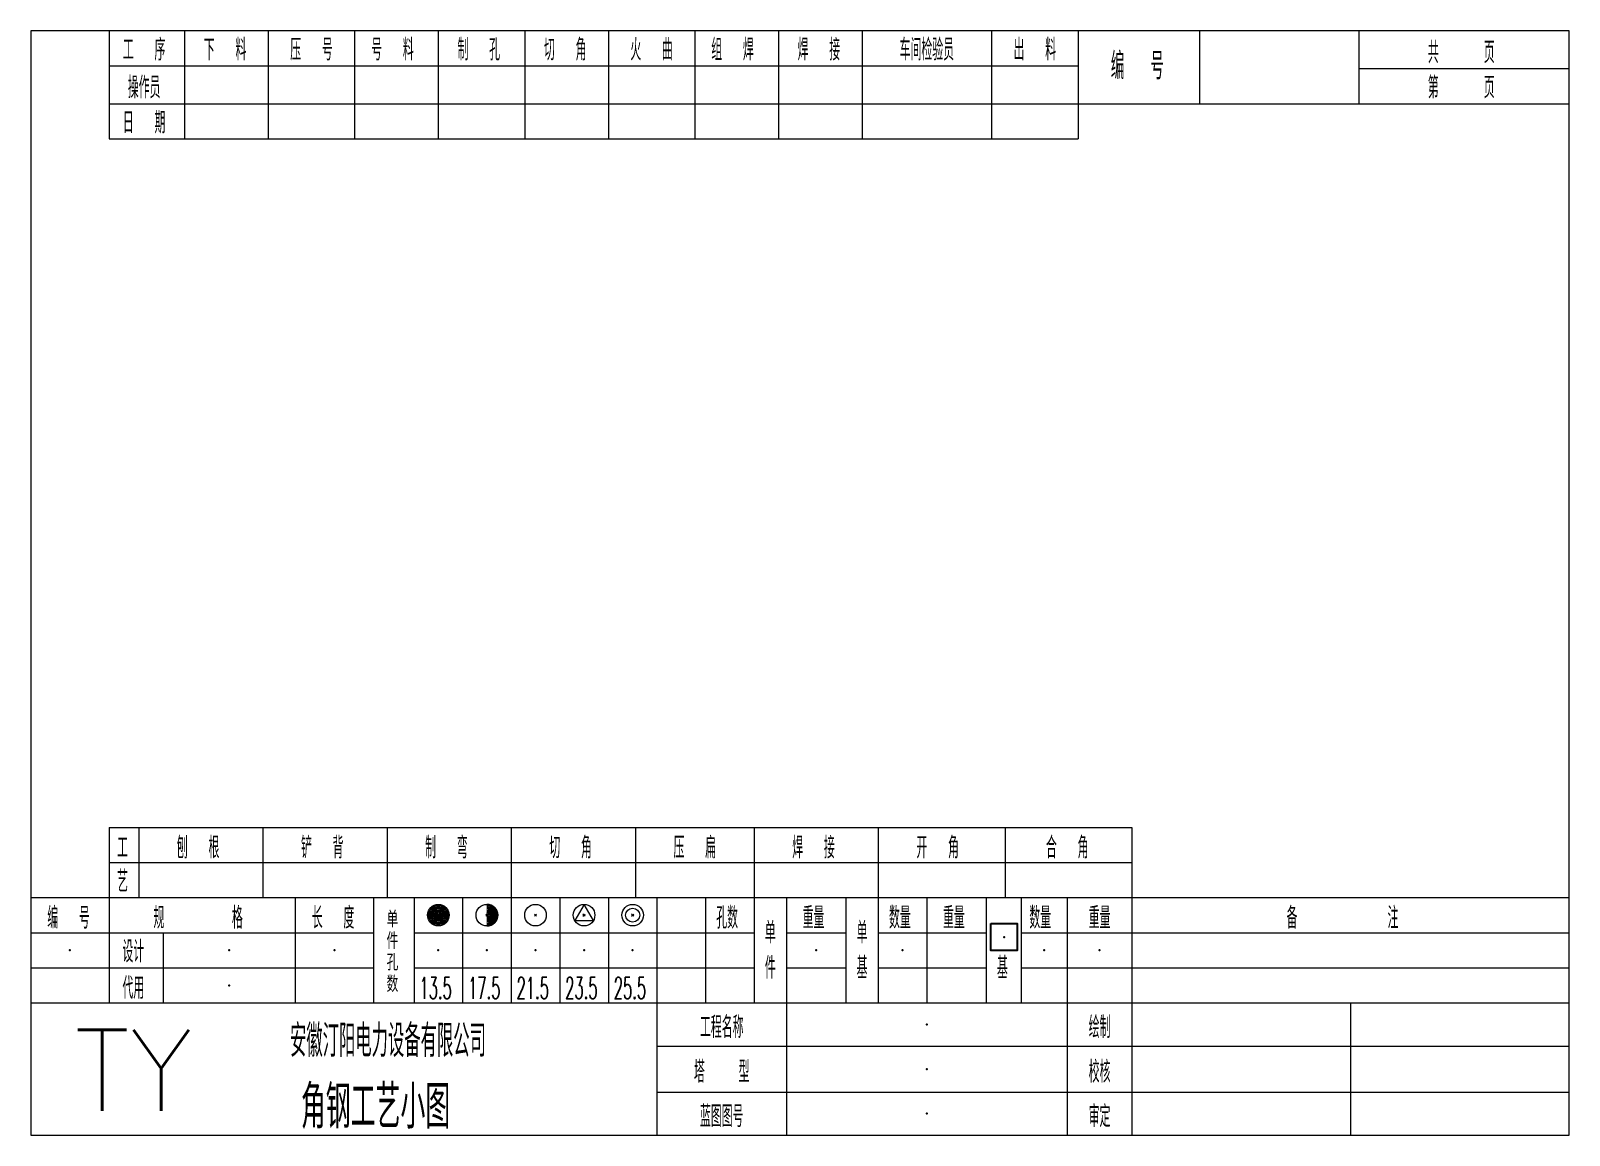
# Model space of a CAD drawing. Header units: millimetres. Extents: x 0 to 285, y 0 to 205.
import ezdxf
from ezdxf.enums import TextEntityAlignment as Align

# ---------------------------------------------------------------- set-up
doc = ezdxf.new("R2010")
doc.units = ezdxf.units.MM
doc.header["$LTSCALE"] = 20
doc.layers.add('4', color=7, linetype='Continuous', lineweight=25)
doc.styles.get("Standard").update_dxf_attribs({"font": 'simplex', "width": 0.7, "bigfont": 'gbhzfs.shx'})

msp = doc.modelspace()

# ---------------------------------------------------------------- linework, layer by layer
msp.add_lwpolyline([(177.84, 39.19), (182.75, 39.19), (182.75, 34.22), (177.84, 34.22)], close=True)
for p in [(7.25, 34.25), (36.75, 34.25), (56.25, 34.25), (75.5, 34.25), (84.5, 34.25), (93.5, 34.25), (102.5, 34.25), (111.5, 34.25), (145.5, 34.25), (161.5, 34.25), (180.3, 36.7), (187.75, 34.25), (198, 34.25), (36.75, 27.75), (166, 20.5), (166, 12.25), (166, 4)]:
    msp.add_point(p)
at = {"layer": '4', "linetype": 'Continuous', "lineweight": 18}
for p, q in [((285, 204.5), (0, 204.5)), ((0, 204.5), (0, 0)), ((14.5, 204.5), (14.5, 184.5)), ((28.5, 204.5), (28.5, 184.5)), ((44, 204.5), (44, 184.5)), ((60, 204.5), (60, 184.5)), ((75.5, 204.5), (75.5, 184.5)), ((91.5, 204.5), (91.5, 184.5)), ((107, 204.5), (107, 184.5)), ((123, 204.5), (123, 184.5)), ((138.5, 204.5), (138.5, 184.5)), ((154, 204.5), (154, 184.5)), ((178, 204.5), (178, 184.5)), ((194, 204.5), (194, 184.5)), ((216.5, 204.5), (216.5, 191)), ((246, 204.5), (246, 191)), ((285, 0), (285, 204.5)), ((14.5, 198), (194, 198)), ((246, 197.5), (285, 197.5)), ((14.5, 191), (285, 191)), ((14.5, 184.5), (194, 184.5)), ((14.5, 57), (204, 57)), ((14.5, 57), (14.5, 44)), ((20, 57), (20, 44)), ((43, 57), (43, 44)), ((66, 57), (66, 44)), ((89, 57), (89, 44)), ((112, 57), (112, 44)), ((134, 57), (134, 44)), ((157, 57), (157, 44)), ((180.5, 57), (180.5, 44)), ((204, 57), (204, 44)), ((14.5, 50.5), (204, 50.5)), ((0, 44), (285, 44)), ((14.5, 44), (14.5, 24.5)), ((49, 44), (49, 24.5)), ((63.5, 44), (63.5, 24.5)), ((71, 44), (71, 24.5)), ((80, 44), (80, 24.5)), ((89, 44), (89, 24.5)), ((98, 44), (98, 24.5)), ((107, 44), (107, 24.5)), ((116, 44), (116, 24.5)), ((125, 44), (125, 24.5)), ((134, 44), (134, 24.5)), ((140, 44), (140, 24.5)), ((151, 44), (151, 24.5)), ((157, 44), (157, 24.5)), ((166, 44), (166, 24.5)), ((177, 44), (177, 24.5)), ((183.5, 44), (183.5, 24.5)), ((192, 44), (192, 24.5)), ((204, 44), (204, 24.5)), ((0, 37.5), (63.5, 37.5)), ((24.5, 37.5), (24.5, 24.5)), ((71, 37.5), (134, 37.5)), ((140, 37.5), (151, 37.5)), ((157, 37.5), (177, 37.5)), ((183.5, 37.5), (285, 37.5)), ((0, 31), (63.5, 31)), ((71, 31), (134, 31)), ((140, 31), (151, 31)), ((157, 31), (177, 31)), ((183.5, 31), (285, 31)), ((0, 24.5), (285, 24.5)), ((116, 24.5), (116, 0)), ((140, 24.5), (140, 0)), ((192, 24.5), (192, 0)), ((204, 24.5), (204, 0)), ((244.5, 24.5), (244.5, 0)), ((116, 16.5), (285, 16.5)), ((116, 8), (285, 8)), ((0, 0), (285, 0))]:
    msp.add_line(p, q, dxfattribs=at)
at = {"layer": '4', "linetype": 'Continuous', "lineweight": 13}
for p, q in [((102.5, 42.75), (100.77, 39.75)), ((104.23, 39.75), (102.5, 42.75)), ((75.3, 40.55), (75.7, 40.95)), ((75.7, 40.55), (75.3, 40.95)), ((84.3, 40.55), (84.7, 40.95)), ((84.7, 40.55), (84.3, 40.95)), ((93.3, 40.55), (93.7, 40.95)), ((93.7, 40.55), (93.3, 40.95)), ((102.3, 40.55), (102.7, 40.95)), ((102.7, 40.55), (102.3, 40.95)), ((111.3, 40.55), (111.7, 40.95)), ((111.7, 40.55), (111.3, 40.95)), ((100.77, 39.75), (104.23, 39.75))]:
    msp.add_line(p, q, dxfattribs=at)
for centre, radius in [((75.5, 40.75), 2), ((84.5, 40.75), 2), ((93.5, 40.75), 2), ((102.5, 40.75), 2), ((111.5, 40.75), 2), ((75.5, 40.75), 1.8), ((75.5, 40.75), 1.6), ((75.5, 40.75), 1.4), ((75.5, 40.75), 1.2), ((75.5, 40.75), 1), ((75.5, 40.75), 0.8), ((75.5, 40.75), 0.6), ((75.5, 40.75), 0.4), ((75.5, 40.75), 0.2), ((111.5, 40.75), 1.3)]:
    msp.add_circle(centre, radius, dxfattribs=at)
for radius in [2, 1.8, 1.6, 1.4, 1.2, 1, 0.8, 0.6, 0.4, 0.2]:
    msp.add_arc((84.5, 40.75), radius, 270, 90, dxfattribs=at)

# ---------------------------------------------------------------- texts
for s, height, width, p in [('工  序', 4, 0.7, (21, 201)), ('下  料', 4, 0.7, (36, 201)), ('压  号', 4, 0.7, (52, 201)), ('号  料', 4, 0.7, (67, 201)), ('制  孔', 4, 0.7, (83, 201)), ('切  角', 4, 0.7, (99, 201)), ('火  曲', 4, 0.7, (115, 201)), ('组  焊', 4, 0.7, (130, 201)), ('焊  接', 4, 0.7, (146, 201)), ('车间检验员', 4, 0.7, (166, 201)), ('出  料', 4, 0.7, (186, 201)), ('共    页', 4, 0.7, (265, 200.5)), ('编  号', 5, 0.7, (205, 198)), ('操作员', 4, 0.7, (21, 194)), ('第    页', 4, 0.7, (265, 194)), ('日  期', 4, 0.7, (21, 187.5)), ('工', 4, 0.7, (17, 53.25)), ('刨  根', 4, 0.7, (31, 53.25)), ('铲  背', 4, 0.7, (54, 53.25)), ('制  弯', 4, 0.7, (77, 53.25)), ('切  角', 4, 0.7, (100, 53.25)), ('压  扁', 4, 0.7, (123, 53.25)), ('焊  接', 4, 0.7, (145, 53.25)), ('开  角', 4, 0.7, (168, 53.25)), ('合  角', 4, 0.7, (192, 53.25)), ('艺', 4, 0.7, (17, 47)), ('编  号', 4, 0.7, (7, 40.25)), ('规      格', 4, 0.7, (31, 40.25)), ('长  度', 4, 0.7, (56, 40.25)), ('孔数', 4, 0.7, (129, 40.25)), ('重量', 4, 0.7, (145, 40.25)), ('数量', 4, 0.7, (161, 40.25)), ('重量', 4, 0.7, (171, 40.25)), ('数量', 4, 0.7, (187, 40.25)), ('重量', 4, 0.7, (198, 40.25)), ('备        注', 4, 0.7, (243, 40.25)), ('单', 4, 0.7, (137, 37.5)), ('单', 4, 0.7, (154, 37.5)), ('设计', 4, 0.7, (19, 34)), ('件', 4, 0.7, (137, 31)), ('基', 4, 0.7, (154, 31)), ('基', 4, 0.7, (180, 31)), ('代用', 4, 0.7, (19, 27.25)), ('13.5', 4, 0.5, (75, 27.25)), ('17.5', 4, 0.5, (84, 27.25)), ('21.5', 4, 0.5, (93, 27.25)), ('23.5', 4, 0.5, (102, 27.25)), ('25.5', 4, 0.5, (111, 27.25)), ('安徽汀阳电力设备有限公司', 6, 0.7, (66.17, 17.49)), ('工程名称', 4, 0.7, (128, 20)), ('绘制', 4, 0.7, (198, 20)), ('塔   型', 4, 0.7, (128, 11.75)), ('校核', 4, 0.7, (198, 11.75)), ('角钢工艺小图', 8, 0.8, (63.87, 5.24)), ('蓝图图号', 4, 0.7, (128, 3.5)), ('审定', 4, 0.7, (198, 3.5))]:
    msp.add_text(s, height=height, dxfattribs=dict(at, width=width)).set_placement(p, align=Align.MIDDLE_CENTER)
for s, height, p in [('单', 3, (67, 40)), ('件', 3, (67, 36)), ('孔', 3, (67, 32)), ('数', 3, (67, 28)), ('TY', 15, (19, 12))]:
    msp.add_text(s, height=height, dxfattribs=at).set_placement(p, align=Align.MIDDLE_CENTER)

doc.saveas('drawing.dxf')
